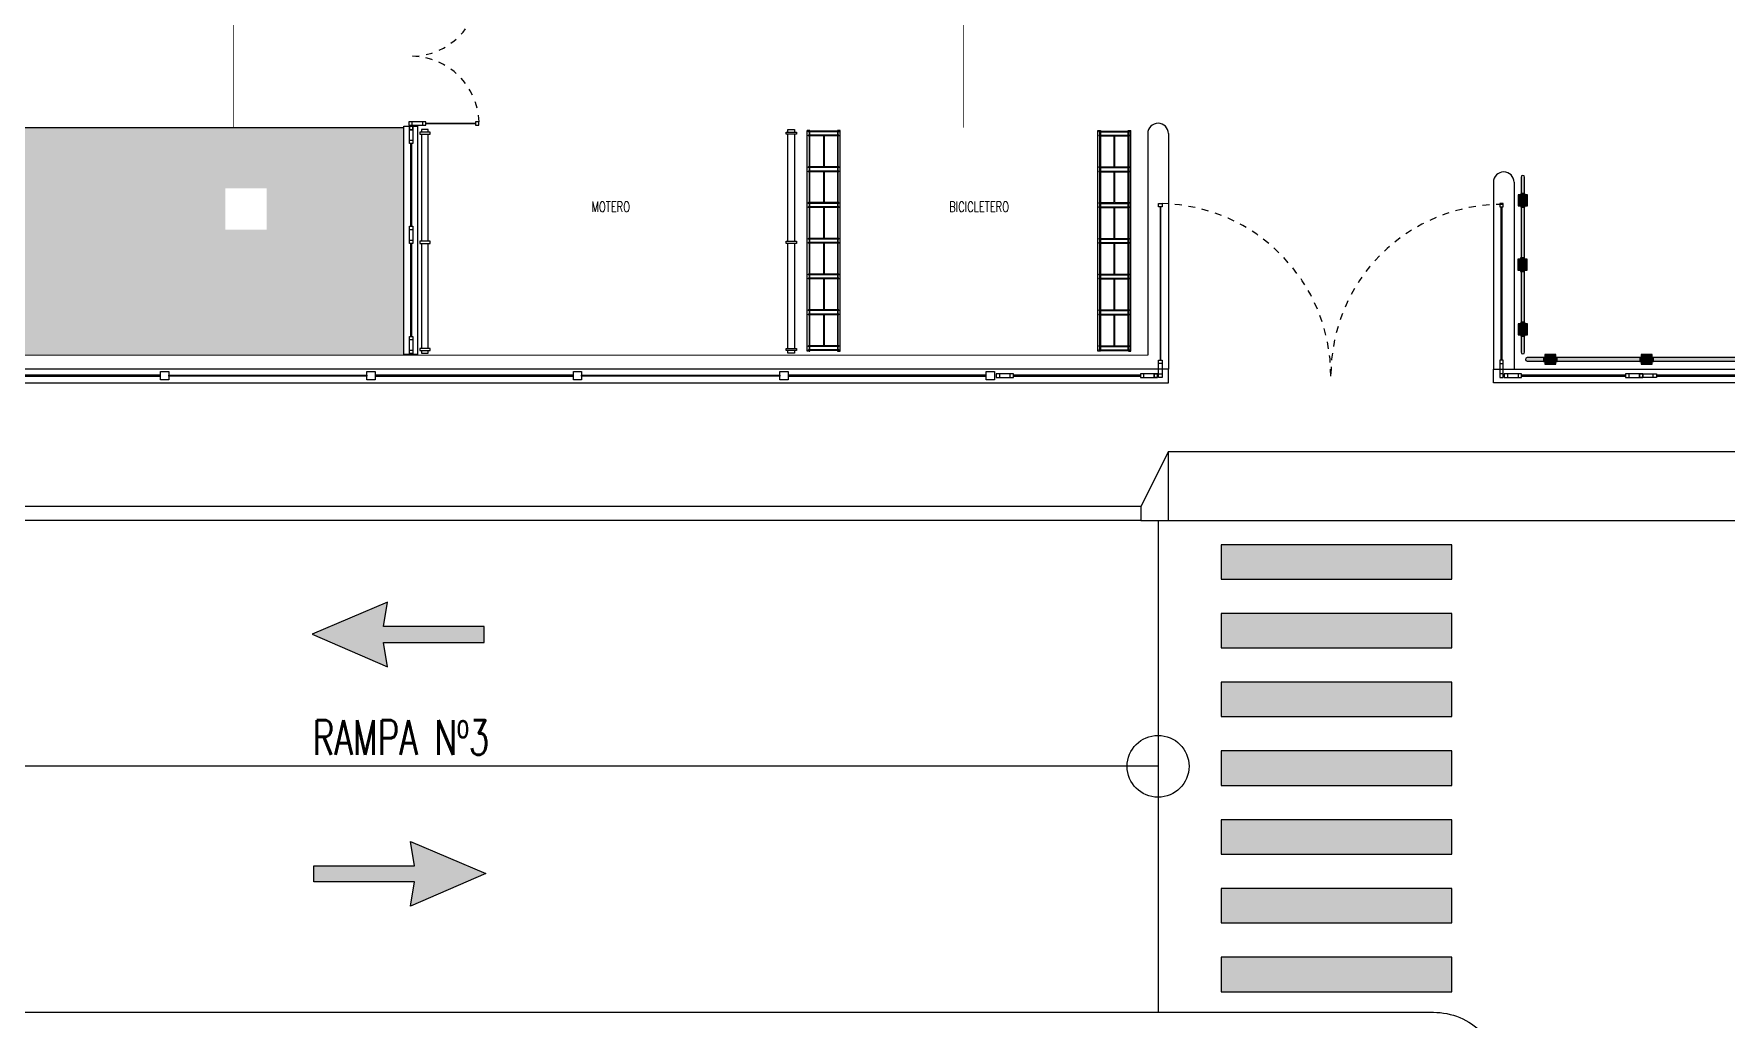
# Model space of a CAD drawing. Header units: millimetres. Extents: x -579 to 213, y -67 to 509.
# Drawn here: x -45.33 to -20.74, y -15.5 to -1.17 of the extents above; entities that cross this region are included whole.
import ezdxf
from ezdxf.enums import TextEntityAlignment as Align
from ezdxf.xclip import XClip

# ---------------------------------------------------------------- set-up
doc = ezdxf.new("R2010")
doc.units = ezdxf.units.MM
doc.header["$LTSCALE"] = 0.1
doc.linetypes.add('X REF - ANELO INST bind$0$X REF - ANELO EXT$0$DASHED2', pattern=[0.375, 0.25, -0.125])
for name, color, linetype in [('00 - EJE-DIST -Y- MUROS', 10, 'Continuous'), ('X REF - ANELO INST bind$0$X REF - ANELO EXT$0$A-CORDONES', 8, 'Continuous'), ('X REF - ANELO INST bind$0$X REF - ANELO EXT$0$A-GRANZA', 8, 'Continuous'), ('X REF - ANELO INST bind$0$X REF - ANELO EXT$0$A-MURO BLOCK', 7, 'Continuous'), ('X REF - ANELO INST bind$0$X REF - ANELO EXT$0$A-VISTAS', 8, 'Continuous'), ('X REF - ANELO INST bind$0$X REF - ANELO EXT$0$C-METALICA', 8, 'Continuous'), ('X REF - ANELO INST bind$0$X REF - ANELO EXT$0$D-BICI', 8, 'Continuous'), ('X REF - ANELO INST bind$0$X REF - ANELO EXT$0$D-MOT', 8, 'Continuous'), ('X REF - ANELO INST bind$0$X REF - ANELO EXT$0$D-PARACHOQUE', 8, 'Continuous'), ('X REF - ANELO INST bind$0$X REF - ANELO EXT$0$E-TXT CALLES', 7, 'Continuous'), ('X REF - ANELO INST bind$0$X REF - ANELO EXT$0$P-PINT VIAL BLANCA', 9, 'Continuous'), ('X REF - ANELO INST bind$0$X REF - ANELO EXT$0$P-PINT VIAL BLANCA FLECHAS', 9, 'Continuous'), ('X REF - ANELO INST bind$0$X REF - ANELO EXT$0$R-NOMBRE LOCAL', 7, 'Continuous'), ('X REF - ANELO INST bind$0$X REF - ANELO EXT$0$RLV-AUXILIARES', 252, 'Continuous'), ('X REF - ANELO INST bind$0$X REF - ANELO EXT$0$RLV-CORDONES', 8, 'Continuous')]:
    doc.layers.add(name, color=color, linetype=linetype)
doc.styles.add('X REF - ANELO INST bind$0$X REF - ANELO EXT$0$ROMAND', font='romand.shx', dxfattribs={"width": 0.8})
doc.styles.add('X REF - ANELO INST bind$0$X REF - ANELO EXT$0$VAUX', font='romans.shx', dxfattribs={"width": 0.85})

# ---------------------------------------------------------------- blocks, each defined once
blk = doc.blocks.new('X REF - ANELO INST bind$0$X REF - ANELO EXT$0$Bicicletero chico')
at = {"layer": 'X REF - ANELO INST bind$0$X REF - ANELO EXT$0$D-BICI'}
for p, q in [((-0.241, -0.01), (-0.241, 3.2)), ((-0.241, 3.2), (-0.201, 3.2)), ((0.199, 3.2), (0.239, 3.2)), ((0.239, -0.01), (0.239, 3.2)), ((-0.219, 3.19), (0.083, 3.19)), ((-0.219, 3.18), (0.219, 3.18)), ((-0.219, 3.13), (0.219, 3.13)), ((-0.219, 3.12), (-0.006, 3.12)), ((-0.219, 3.12), (-0.006, 3.12)), ((-0.006, 3.12), (-0.006, 2.67)), ((-0.006, 3.12), (-0.006, 2.67)), ((0.004, 3.19), (0.219, 3.19)), ((0.004, 3.12), (0.004, 2.67)), ((0.004, 3.12), (0.219, 3.12)), ((0.004, 3.12), (0.004, 2.67)), ((0.004, 3.12), (0.219, 3.12)), ((-0.219, 2.67), (-0.006, 2.67)), ((-0.219, 2.66), (0.219, 2.66)), ((-0.219, 2.61), (0.219, 2.61)), ((-0.219, 2.6), (-0.006, 2.6)), ((-0.219, 2.6), (-0.006, 2.6)), ((-0.006, 2.6), (-0.006, 2.15)), ((0.004, 2.67), (0.219, 2.67)), ((0.004, 2.6), (0.219, 2.6)), ((0.004, 2.6), (0.004, 2.15)), ((0.004, 2.6), (0.219, 2.6)), ((-0.219, 2.15), (-0.006, 2.15)), ((-0.219, 2.14), (0.219, 2.14)), ((-0.219, 2.09), (0.219, 2.09)), ((-0.219, 2.08), (-0.006, 2.08)), ((-0.219, 2.08), (-0.006, 2.08)), ((-0.006, 2.08), (-0.006, 1.63)), ((0.004, 2.15), (0.219, 2.15)), ((0.004, 2.08), (0.219, 2.08)), ((0.004, 2.08), (0.004, 1.63)), ((0.004, 2.08), (0.219, 2.08)), ((-0.219, 1.63), (-0.006, 1.63)), ((-0.219, 1.62), (0.219, 1.62)), ((-0.219, 1.57), (0.219, 1.57)), ((-0.219, 1.56), (-0.006, 1.56)), ((-0.219, 1.56), (-0.006, 1.56)), ((-0.006, 1.56), (-0.006, 1.11)), ((0.004, 1.63), (0.219, 1.63)), ((0.004, 1.56), (0.219, 1.56)), ((0.004, 1.56), (0.004, 1.11)), ((0.004, 1.56), (0.219, 1.56)), ((-0.219, 1.11), (-0.006, 1.11)), ((-0.219, 1.1), (0.219, 1.1)), ((-0.219, 1.05), (0.219, 1.05)), ((-0.219, 1.04), (-0.006, 1.04)), ((-0.219, 1.04), (-0.006, 1.04)), ((-0.006, 1.04), (-0.006, 0.59)), ((0.004, 1.11), (0.219, 1.11)), ((0.004, 1.04), (0.219, 1.04)), ((0.004, 1.04), (0.004, 0.59)), ((0.004, 1.04), (0.219, 1.04)), ((-0.219, 0.59), (-0.006, 0.59)), ((-0.219, 0.58), (0.219, 0.58)), ((-0.219, 0.53), (0.219, 0.53)), ((-0.219, 0.52), (-0.006, 0.52)), ((-0.219, 0.52), (-0.006, 0.52)), ((-0.006, 0.52), (-0.006, 0.07)), ((0.004, 0.59), (0.219, 0.59)), ((0.004, 0.52), (0.219, 0.52)), ((0.004, 0.52), (0.004, 0.07)), ((0.004, 0.52), (0.219, 0.52)), ((-0.219, 0.07), (-0.006, 0.07)), ((-0.219, 0.06), (0.219, 0.06)), ((-0.219, 0.01), (0.219, 0.01)), ((-0.219, 0), (0.219, 0)), ((0.004, 0.07), (0.219, 0.07)), ((-0.211, -0.01), (-0.241, -0.01)), ((0.209, -0.01), (0.239, -0.01))]:
    blk.add_line(p, q, dxfattribs=at)
for points in [[(-0.201, 3.2), (-0.201, 3.19), (-0.211, 3.19), (-0.211, 3.2)], [(0.209, 3.2), (0.209, 3.19), (0.199, 3.19), (0.199, 3.2)], [(-0.211, 3.13), (-0.211, 3.18)], [(-0.211, 2.67), (-0.211, 3.12)], [(-0.211, 2.67), (-0.211, 3.12)], [(-0.201, 3.18), (-0.201, 3.13)], [(-0.201, 3.18), (-0.201, 3.13)], [(-0.201, 3.12), (-0.201, 2.67)], [(-0.201, 3.12), (-0.201, 2.67)], [(-0.201, 3.12), (-0.201, 2.67)], [(-0.201, 3.12), (-0.201, 2.67)], [(0.199, 3.13), (0.199, 3.18)], [(0.199, 3.13), (0.199, 3.18)], [(0.199, 2.67), (0.199, 3.12)], [(0.199, 2.67), (0.199, 3.12)], [(0.199, 2.67), (0.199, 3.12)], [(0.199, 2.67), (0.199, 3.12)], [(0.209, 3.18), (0.209, 3.13)], [(0.209, 3.12), (0.209, 2.67)], [(0.209, 3.12), (0.209, 2.67)], [(-0.211, 2.61), (-0.211, 2.66)], [(-0.211, 2.15), (-0.211, 2.6)], [(-0.201, 2.66), (-0.201, 2.61)], [(-0.201, 2.66), (-0.201, 2.61)], [(-0.201, 2.6), (-0.201, 2.15)], [(-0.201, 2.6), (-0.201, 2.15)], [(0.199, 2.61), (0.199, 2.66)], [(0.199, 2.61), (0.199, 2.66)], [(0.199, 2.15), (0.199, 2.6)], [(0.199, 2.15), (0.199, 2.6)], [(0.209, 2.66), (0.209, 2.61)], [(0.209, 2.6), (0.209, 2.15)], [(-0.211, 2.09), (-0.211, 2.14)], [(-0.211, 1.63), (-0.211, 2.08)], [(-0.201, 2.14), (-0.201, 2.09)], [(-0.201, 2.14), (-0.201, 2.09)], [(-0.201, 2.08), (-0.201, 1.63)], [(-0.201, 2.08), (-0.201, 1.63)], [(0.199, 2.09), (0.199, 2.14)], [(0.199, 2.09), (0.199, 2.14)], [(0.199, 1.63), (0.199, 2.08)], [(0.199, 1.63), (0.199, 2.08)], [(0.209, 2.14), (0.209, 2.09)], [(0.209, 2.08), (0.209, 1.63)], [(-0.211, 1.57), (-0.211, 1.62)], [(-0.211, 1.11), (-0.211, 1.56)], [(-0.201, 1.62), (-0.201, 1.57)], [(-0.201, 1.62), (-0.201, 1.57)], [(-0.201, 1.56), (-0.201, 1.11)], [(-0.201, 1.56), (-0.201, 1.11)], [(0.199, 1.57), (0.199, 1.62)], [(0.199, 1.57), (0.199, 1.62)], [(0.199, 1.11), (0.199, 1.56)], [(0.199, 1.11), (0.199, 1.56)], [(0.209, 1.62), (0.209, 1.57)], [(0.209, 1.56), (0.209, 1.11)], [(-0.211, 1.05), (-0.211, 1.1)], [(-0.211, 0.59), (-0.211, 1.04)], [(-0.201, 1.1), (-0.201, 1.05)], [(-0.201, 1.1), (-0.201, 1.05)], [(-0.201, 1.04), (-0.201, 0.59)], [(-0.201, 1.04), (-0.201, 0.59)], [(0.199, 1.05), (0.199, 1.1)], [(0.199, 1.05), (0.199, 1.1)], [(0.199, 0.59), (0.199, 1.04)], [(0.199, 0.59), (0.199, 1.04)], [(0.209, 1.1), (0.209, 1.05)], [(0.209, 1.04), (0.209, 0.59)], [(-0.211, 0.53), (-0.211, 0.58)], [(-0.211, 0.07), (-0.211, 0.52)], [(-0.201, 0.58), (-0.201, 0.53)], [(-0.201, 0.58), (-0.201, 0.53)], [(-0.201, 0.52), (-0.201, 0.07)], [(-0.201, 0.52), (-0.201, 0.07)], [(0.199, 0.53), (0.199, 0.58)], [(0.199, 0.53), (0.199, 0.58)], [(0.199, 0.07), (0.199, 0.52)], [(0.199, 0.07), (0.199, 0.52)], [(0.209, 0.58), (0.209, 0.53)], [(0.209, 0.52), (0.209, 0.07)], [(-0.211, 0.01), (-0.211, 0.06)], [(-0.201, 0), (-0.201, -0.01), (-0.211, -0.01), (-0.211, 0)], [(-0.201, 0.06), (-0.201, 0.01)], [(-0.201, 0.06), (-0.201, 0.01)], [(0.199, 0.01), (0.199, 0.06)], [(0.199, 0.01), (0.199, 0.06)], [(0.209, 0), (0.209, -0.01), (0.199, -0.01), (0.199, 0)], [(0.209, 0.06), (0.209, 0.01)]]:
    blk.add_lwpolyline(points, dxfattribs=at)
for centre, start, end in [((-0.219, 3.185), 90, 270), ((-0.219, 3.125), 90, 270), ((0.219, 3.185), 270, 90), ((0.219, 3.125), 270, 90), ((-0.219, 2.665), 90, 270), ((-0.219, 2.605), 90, 270), ((0.219, 2.665), 270, 90), ((0.219, 2.605), 270, 90), ((-0.219, 2.145), 90, 270), ((-0.219, 2.085), 90, 270), ((0.219, 2.145), 270, 90), ((0.219, 2.085), 270, 90), ((-0.219, 1.625), 90, 270), ((-0.219, 1.565), 90, 270), ((0.219, 1.625), 270, 90), ((0.219, 1.565), 270, 90), ((-0.219, 1.105), 90, 270), ((-0.219, 1.045), 90, 270), ((0.219, 1.105), 270, 90), ((0.219, 1.045), 270, 90), ((-0.219, 0.585), 90, 270), ((-0.219, 0.525), 90, 270), ((0.219, 0.585), 270, 90), ((0.219, 0.525), 270, 90), ((-0.219, 0.065), 90, 270), ((-0.219, 0.005), 90, 270), ((0.219, 0.065), 270, 90), ((0.219, 0.005), 270, 90)]:
    blk.add_arc(centre, 0.005, start, end, dxfattribs=at)
blk = doc.blocks.new('X REF - ANELO INST bind$0$X REF - ANELO EXT$0$N Local')
at = {"layer": 'X REF - ANELO INST bind$0$X REF - ANELO EXT$0$R-NOMBRE LOCAL', "lineweight": 0, "style": 'X REF - ANELO INST bind$0$X REF - ANELO EXT$0$VAUX', "width": 0.85}
for p in [(6337.572, -934.455), (6337.572, -934.715)]:
    blk.add_attdef('NOMBRE', text='', height=0.182, dxfattribs=at).set_placement(p, align=Align.CENTER)
blk = doc.blocks.new('X REF - ANELO INST bind$0$X REF - ANELO EXT$0$PLT - Parachoque pie')
at = {"layer": 'X REF - ANELO INST bind$0$X REF - ANELO EXT$0$D-PARACHOQUE'}
blk.add_hatch(color=254, dxfattribs=at).paths.add_polyline_path([(0, 0.16), (0.14, 0.16), (0.14, 0), (0, 0)])
h = blk.add_hatch(color=253, dxfattribs=at)
h.paths.add_polyline_path([(0.041, 0.18), (0.099, 0.18), (0.099, 0.12), (0.041, 0.12)])
h.paths.add_polyline_path([(0.04, 0.12), (0.1, 0.12), (0.1, 0.04), (0.04, 0.04)])
h.paths.add_polyline_path([(0.041, 0.04), (0.099, 0.04), (0.099, -0.02), (0.041, -0.02)])
for points in [[(0, 0.16), (0.14, 0.16), (0.14, 0), (0, 0)], [(0.04, 0.12), (0.1, 0.12), (0.1, 0.04), (0.04, 0.04)], [(0.041, 0.18), (0.099, 0.18), (0.099, 0.12), (0.041, 0.12)], [(0.041, 0.04), (0.099, 0.04), (0.099, -0.02), (0.041, -0.02)]]:
    blk.add_lwpolyline(points, close=True, dxfattribs=at)
for centre in [(0.018, 0.14, -0.012), (0.018, 0.02, -0.012), (0.122, 0.14, -0.012), (0.122, 0.02, -0.012)]:
    blk.add_circle(centre, 0.00498, dxfattribs=at)
blk = doc.blocks.new('X REF - ANELO INST bind$0$X REF - ANELO EXT')
at = {"layer": 'X REF - ANELO INST bind$0$X REF - ANELO EXT$0$A-GRANZA'}
h = blk.add_hatch(dxfattribs=at)
h.set_pattern_fill('AR-CONC', color=256, scale=0.005)
h.paths.add_polyline_path([(-41.949, -3.417), (-41.949, -4.017), (-42.549, -4.017), (-42.549, -3.417)])
h.paths.add_polyline_path([(-56.044, -4.017), (-56.644, -4.017), (-56.644, -3.417), (-56.044, -3.417)])
h.paths.add_polyline_path([(-53.328, 35.86), (-53.328, 32.371), (-57.099, 32.371), (-57.099, 17.382), (-55.528, 17.382), (-55.528, -2.535), (-39.963, -2.535), (-39.962, -5.846), (-58.132, -5.846), (-58.132, 35.86)])
h.paths.add_polyline_path([(-56.044, 15.481), (-56.644, 15.481), (-56.644, 16.081), (-56.044, 16.081)])
at = {"layer": 'X REF - ANELO INST bind$0$X REF - ANELO EXT$0$D-PARACHOQUE'}
h = blk.add_hatch(color=253, dxfattribs=at)
edge = h.paths.add_edge_path()
edge.add_line((-23.672, -5.801), (-23.672, -3.256))
edge.add_arc((-23.697, -3.256), 0.025, 0, 180)
edge.add_line((-23.722, -3.256), (-23.722, -5.801))
edge.add_arc((-23.697, -5.801), 0.025, 180, 360)
h = blk.add_hatch(color=253, dxfattribs=at)
edge = h.paths.add_edge_path()
edge.add_line((-23.634, -5.93), (-20.164, -5.93))
edge.add_arc((-20.164, -5.905), 0.025, 270, 450)
edge.add_line((-20.164, -5.88), (-23.634, -5.88))
edge.add_arc((-23.634, -5.905), 0.025, 90, 270)
at = {"layer": 'X REF - ANELO INST bind$0$X REF - ANELO EXT$0$P-PINT VIAL BLANCA'}
for points in [[(-28.081, -8.6), (-28.081, -9.1), (-24.73, -9.1), (-24.73, -8.6)], [(-28.081, -9.6), (-28.081, -10.1), (-24.73, -10.1), (-24.73, -9.6)], [(-28.081, -10.6), (-28.081, -11.1), (-24.73, -11.1), (-24.73, -10.6)], [(-28.081, -11.6), (-28.081, -12.1), (-24.73, -12.1), (-24.73, -11.6)], [(-28.081, -12.6), (-28.081, -13.1), (-24.73, -13.1), (-24.73, -12.6)], [(-28.081, -13.6), (-28.081, -14.1), (-24.73, -14.1), (-24.73, -13.6)], [(-28.081, -14.6), (-28.081, -15.1), (-24.73, -15.1), (-24.73, -14.6)]]:
    blk.add_hatch(color=9, dxfattribs=at).paths.add_polyline_path(points)
at = {"layer": 'X REF - ANELO INST bind$0$X REF - ANELO EXT$0$P-PINT VIAL BLANCA FLECHAS', "ltscale": 0.1, "extrusion": (-3.6253e-19, 4.59844e-06, 1)}
blk.add_hatch(color=9, dxfattribs=at).paths.add_polyline_path([(-40.196, -10.374), (-40.25, -10.023), (-38.79, -10.023), (-38.79, -9.789), (-40.25, -9.789), (-40.196, -9.437), (-41.29, -9.9)])
at = {"layer": 'X REF - ANELO INST bind$0$X REF - ANELO EXT$0$P-PINT VIAL BLANCA FLECHAS', "ltscale": 0.1, "extrusion": (-3.391e-19, 4.59844e-06, 1)}
blk.add_hatch(color=9, dxfattribs=at).paths.add_polyline_path([(-39.858, -13.855), (-39.804, -13.503), (-41.264, -13.503), (-41.264, -13.269), (-39.804, -13.269), (-39.858, -12.917), (-38.764, -13.38)])
at = {"layer": 'X REF - ANELO INST bind$0$X REF - ANELO EXT$0$A-CORDONES'}
for p, q in [((-29.147, -2.622), (-29.147, -5.846)), ((-28.847, -2.622), (-28.847, -6.047)), ((-24.125, -3.329), (-24.125, -6.047)), ((-23.825, -3.329), (-23.825, -6.047))]:
    blk.add_line(p, q, dxfattribs=at)
for points in [[(-29.147, -5.846), (-58.132, -5.847), (-58.132, 35.922)], [(-55.528, 17.382), (-55.528, -2.535), (-39.963, -2.535)]]:
    blk.add_lwpolyline(points, dxfattribs=at)
for centre in [(-28.997, -2.622), (-23.975, -3.329)]:
    blk.add_arc(centre, 0.15, 0, 180, dxfattribs=at)
at = {"layer": 'X REF - ANELO INST bind$0$X REF - ANELO EXT$0$A-MURO BLOCK', "linetype": 'Continuous', "ltscale": 0.1}
for points in [[(-43.493, -6.082), (-43.373, -6.082), (-43.373, -6.202), (-43.493, -6.202)], [(-40.493, -6.082), (-40.373, -6.082), (-40.373, -6.202), (-40.493, -6.202)], [(-37.493, -6.082), (-37.373, -6.082), (-37.373, -6.202), (-37.493, -6.202)], [(-34.493, -6.082), (-34.373, -6.082), (-34.373, -6.202), (-34.493, -6.202)], [(-31.493, -6.082), (-31.373, -6.082), (-31.373, -6.202), (-31.493, -6.202)]]:
    blk.add_lwpolyline(points, close=True, dxfattribs=at)
at = {"layer": 'X REF - ANELO INST bind$0$X REF - ANELO EXT$0$A-VISTAS'}
blk.add_lwpolyline([(-28.847, -6.247), (-28.847, -6.047), (-58.332, -6.047), (-58.332, 35.922), (-58.332, 35.922), (-58.332, 35.922), (-58.532, 35.922), (-58.532, 35.922), (-58.532, 35.922), (-58.532, -6.247), (-28.847, -6.247)], dxfattribs=at)
for points in [[(-39.756, -2.516), (-39.756, -5.835), (-39.956, -5.835), (-39.956, -2.516)], [(-24.125, -6.047), (-19.997, -6.047), (-19.997, -6.247), (-24.125, -6.247)]]:
    blk.add_lwpolyline(points, close=True, dxfattribs=at)
at = {"layer": 'X REF - ANELO INST bind$0$X REF - ANELO EXT$0$C-METALICA'}
for p, q in [((-39.685, -2.451), (-39.835, -2.451)), ((-39.875, -2.716), (-39.875, -2.566)), ((-39.835, -2.501), (-39.685, -2.501)), ((-39.825, -2.566), (-39.825, -2.716)), ((-39.875, -4.17), (-39.875, -4.02)), ((-39.825, -4.02), (-39.825, -4.17)), ((-39.875, -5.771), (-39.875, -5.621)), ((-39.825, -5.621), (-39.825, -5.771)), ((-31.149, -6.117), (-31.299, -6.117)), ((-29.055, -6.117), (-29.205, -6.117)), ((-28.989, -6.117), (-28.989, -5.967)), ((-28.939, -5.967), (-28.939, -6.117)), ((-24.033, -5.967), (-24.033, -6.117)), ((-23.983, -6.117), (-23.983, -5.967)), ((-23.766, -6.117), (-23.916, -6.117)), ((-22.004, -6.117), (-22.154, -6.117)), ((-21.954, -6.117), (-21.804, -6.117)), ((-31.299, -6.167), (-31.149, -6.167)), ((-29.205, -6.167), (-29.055, -6.167)), ((-23.916, -6.167), (-23.766, -6.167)), ((-22.154, -6.167), (-22.004, -6.167)), ((-21.804, -6.167), (-21.954, -6.167))]:
    blk.add_line(p, q, dxfattribs=at)
for points in [[(-39.835, -2.451), (-39.885, -2.451), (-39.885, -2.501), (-39.835, -2.501)], [(-39.685, -2.501), (-39.635, -2.501), (-39.635, -2.451), (-39.685, -2.451)], [(-38.915, -2.501), (-38.865, -2.501), (-38.865, -2.451), (-38.915, -2.451)], [(-39.875, -2.566), (-39.875, -2.516), (-39.825, -2.516), (-39.825, -2.566)], [(-39.875, -2.516), (-39.875, -2.566), (-39.825, -2.566), (-39.825, -2.516)], [(-39.854, -2.501), (-39.854, -2.516), (-39.866, -2.516), (-39.866, -2.501)], [(-38.915, -2.481), (-39.635, -2.481), (-39.635, -2.471), (-38.915, -2.471)], [(-39.875, -2.766), (-39.875, -2.716), (-39.825, -2.716), (-39.825, -2.766)], [(-28.989, -3.689), (-28.989, -3.639), (-28.939, -3.639), (-28.939, -3.689)], [(-23.983, -3.689), (-23.983, -3.639), (-24.033, -3.639), (-24.033, -3.689)], [(-28.969, -3.689), (-28.969, -5.917), (-28.959, -5.917), (-28.959, -3.689)], [(-24.003, -3.689), (-24.003, -5.917), (-24.013, -5.917), (-24.013, -3.689)], [(-39.875, -4.02), (-39.875, -3.97), (-39.825, -3.97), (-39.825, -4.02)], [(-39.875, -4.22), (-39.875, -4.17), (-39.825, -4.17), (-39.825, -4.22)], [(-39.875, -5.621), (-39.875, -5.571), (-39.825, -5.571), (-39.825, -5.621)], [(-39.875, -5.821), (-39.875, -5.771), (-39.825, -5.771), (-39.825, -5.821)], [(-43.493, -6.137), (-46.373, -6.137), (-46.373, -6.147), (-43.493, -6.147)], [(-43.373, -6.137), (-40.493, -6.137), (-40.493, -6.147), (-43.373, -6.147)], [(-37.493, -6.137), (-40.373, -6.137), (-40.373, -6.147), (-37.493, -6.147)], [(-37.373, -6.137), (-34.493, -6.137), (-34.493, -6.147), (-37.373, -6.147)], [(-31.493, -6.137), (-34.373, -6.137), (-34.373, -6.147), (-31.493, -6.147)], [(-31.349, -6.167), (-31.299, -6.167), (-31.299, -6.117), (-31.349, -6.117)], [(-31.149, -6.167), (-31.099, -6.167), (-31.099, -6.117), (-31.149, -6.117)], [(-29.255, -6.137), (-31.099, -6.137), (-31.099, -6.147), (-29.255, -6.147)], [(-29.255, -6.167), (-29.205, -6.167), (-29.205, -6.117), (-29.255, -6.117)], [(-29.005, -6.117), (-29.005, -6.167), (-29.055, -6.167), (-29.055, -6.117)], [(-29.055, -6.167), (-29.005, -6.167), (-29.005, -6.117), (-29.055, -6.117)], [(-29.005, -6.167), (-29.055, -6.167), (-29.055, -6.117), (-29.005, -6.117)], [(-28.989, -6.136), (-29.005, -6.136), (-29.005, -6.147), (-28.989, -6.147)], [(-28.989, -5.967), (-28.989, -5.917), (-28.939, -5.917), (-28.939, -5.967)], [(-28.939, -6.117), (-28.939, -6.167), (-28.989, -6.167), (-28.989, -6.117)], [(-23.983, -5.967), (-23.983, -5.917), (-24.033, -5.917), (-24.033, -5.967)], [(-24.033, -6.117), (-24.033, -6.167), (-23.983, -6.167), (-23.983, -6.117)], [(-23.983, -6.136), (-23.966, -6.136), (-23.966, -6.147), (-23.983, -6.147)], [(-23.966, -6.167), (-23.916, -6.167), (-23.916, -6.117), (-23.966, -6.117)], [(-23.766, -6.167), (-23.716, -6.167), (-23.716, -6.117), (-23.766, -6.117)], [(-22.204, -6.137), (-23.716, -6.137), (-23.716, -6.147), (-22.204, -6.147)], [(-22.204, -6.167), (-22.154, -6.167), (-22.154, -6.117), (-22.204, -6.117)], [(-22.004, -6.167), (-21.954, -6.167), (-21.954, -6.117), (-22.004, -6.117)], [(-21.954, -6.167), (-22.004, -6.167), (-22.004, -6.117), (-21.954, -6.117)], [(-21.754, -6.167), (-21.804, -6.167), (-21.804, -6.117), (-21.754, -6.117)], [(-20.255, -6.137), (-21.754, -6.137), (-21.754, -6.147), (-20.255, -6.147)]]:
    blk.add_lwpolyline(points, close=True, dxfattribs=at)
for points in [[(-39.855, -3.97), (-39.855, -2.766), (-39.845, -2.766), (-39.845, -3.97)], [(-39.845, -4.22), (-39.845, -5.571), (-39.855, -5.571), (-39.855, -4.22)]]:
    blk.add_lwpolyline(points, dxfattribs=at)
at = {"layer": 'X REF - ANELO INST bind$0$X REF - ANELO EXT$0$C-METALICA', "color": 8, "linetype": 'X REF - ANELO INST bind$0$X REF - ANELO EXT$0$DASHED2'}
for centre, radius, start, end in [((-39.853, -0.509), 0.989, 271.1746, 357.9184), ((-39.853, -2.487), 0.989, 2.0737, 88.8334), ((-28.99, -6.143), 2.504, 359.8858, 88.8249), ((-24.006, -6.133), 2.48, 89.4757, 180.3439)]:
    blk.add_arc(centre, radius, start, end, dxfattribs=at)
at = {"layer": 'X REF - ANELO INST bind$0$X REF - ANELO EXT$0$D-MOT'}
for points in [[(-39.726, -2.599), (-39.726, -2.629), (-39.576, -2.629), (-39.576, -2.599)], [(-34.253, -2.599), (-34.253, -2.629), (-34.403, -2.629), (-34.403, -2.599)], [(-39.726, -4.188), (-39.726, -4.218), (-39.576, -4.218), (-39.576, -4.188)], [(-34.253, -4.188), (-34.253, -4.218), (-34.403, -4.218), (-34.403, -4.188)], [(-39.726, -5.748), (-39.726, -5.778), (-39.576, -5.778), (-39.576, -5.748)], [(-34.253, -5.748), (-34.253, -5.778), (-34.403, -5.778), (-34.403, -5.748)]]:
    blk.add_lwpolyline(points, close=True, dxfattribs=at)
for points in [[(-39.601, -2.599), (-39.601, -2.564), (-39.701, -2.564), (-39.701, -2.599)], [(-39.701, -2.629), (-39.701, -4.188)], [(-39.601, -4.188), (-39.601, -2.629)], [(-34.378, -2.599), (-34.378, -2.564), (-34.278, -2.564), (-34.278, -2.599)], [(-34.378, -4.188), (-34.378, -2.629)], [(-34.278, -2.629), (-34.278, -4.188)], [(-39.701, -4.218), (-39.701, -5.748)], [(-39.701, -4.218), (-39.701, -5.748)], [(-39.601, -5.748), (-39.601, -4.218)], [(-39.601, -5.748), (-39.601, -4.218)], [(-34.378, -5.748), (-34.378, -4.218)], [(-34.378, -5.748), (-34.378, -4.218)], [(-34.278, -4.218), (-34.278, -5.748)], [(-34.278, -4.218), (-34.278, -5.748)], [(-39.701, -5.778), (-39.701, -5.813), (-39.601, -5.813), (-39.601, -5.778)], [(-34.278, -5.778), (-34.278, -5.813), (-34.378, -5.813), (-34.378, -5.778)]]:
    blk.add_lwpolyline(points, dxfattribs=at)
at = {"layer": 'X REF - ANELO INST bind$0$X REF - ANELO EXT$0$D-PARACHOQUE'}
for points in [[(-23.672, -5.801), (-23.672, -3.256, 1), (-23.722, -3.256), (-23.722, -5.801, 1), (-23.672, -5.801), (-23.672, -5.801)], [(-23.634, -5.93), (-20.164, -5.93, 1), (-20.164, -5.88), (-23.634, -5.88, 1), (-23.634, -5.93), (-23.634, -5.93)]]:
    blk.add_lwpolyline(points, format="xyb", dxfattribs=at)
at = {"layer": 'X REF - ANELO INST bind$0$X REF - ANELO EXT$0$P-PINT VIAL BLANCA', "color": 9}
for points in [[(-28.081, -8.6), (-28.081, -9.1), (-24.73, -9.1), (-24.73, -8.6)], [(-28.081, -9.6), (-28.081, -10.1), (-24.73, -10.1), (-24.73, -9.6)], [(-28.081, -10.6), (-28.081, -11.1), (-24.73, -11.1), (-24.73, -10.6)], [(-28.081, -11.6), (-28.081, -12.1), (-24.73, -12.1), (-24.73, -11.6)], [(-28.081, -12.6), (-28.081, -13.1), (-24.73, -13.1), (-24.73, -12.6)], [(-28.081, -13.6), (-28.081, -14.1), (-24.73, -14.1), (-24.73, -13.6)], [(-28.081, -14.6), (-28.081, -15.1), (-24.73, -15.1), (-24.73, -14.6)]]:
    blk.add_lwpolyline(points, close=True, dxfattribs=at)
at = {"layer": 'X REF - ANELO INST bind$0$X REF - ANELO EXT$0$P-PINT VIAL BLANCA FLECHAS', "color": 9, "linetype": 'Continuous', "extrusion": (-3.6253e-19, 4.59844e-06, 1), "elevation": -0.001}
blk.add_lwpolyline([(-38.79, -9.789), (-40.25, -9.789), (-40.196, -9.437), (-41.29, -9.9), (-40.196, -10.374), (-40.25, -10.023), (-38.79, -10.023)], close=True, dxfattribs=at)
at = {"layer": 'X REF - ANELO INST bind$0$X REF - ANELO EXT$0$P-PINT VIAL BLANCA FLECHAS', "color": 9, "linetype": 'Continuous', "extrusion": (-3.3966e-19, 4.59844e-06, 1), "elevation": 0}
blk.add_lwpolyline([(-41.264, -13.269), (-39.804, -13.269), (-39.858, -12.917), (-38.764, -13.38), (-39.858, -13.855), (-39.804, -13.503), (-41.264, -13.503)], close=True, dxfattribs=at)
at = {"layer": 'X REF - ANELO INST bind$0$X REF - ANELO EXT$0$RLV-AUXILIARES'}
for p, q in [((-28.997, -8.247), (-28.997, -15.4)), ((-28.997, -11.823), (-51.942, -11.823))]:
    blk.add_line(p, q, dxfattribs=at)
blk.add_circle((-28.997, -11.823), 0.45, dxfattribs=at)
at = {"layer": 'X REF - ANELO INST bind$0$X REF - ANELO EXT$0$RLV-CORDONES', "color": 253}
for p, q in [((-28.847, -7.247), (-29.249, -8.047)), ((-28.847, -7.247), (-19.797, -7.247)), ((-28.847, -8.247), (-28.847, -7.247)), ((-29.249, -8.047), (-29.249, -8.247)), ((-29.249, -8.247), (-19.396, -8.247))]:
    blk.add_line(p, q, dxfattribs=at)
for points in [[(-29.987, -8.047), (-57.627, -8.047), (-57.913, -8.013), (-58.082, -7.983), (-58.246, -7.947), (-58.439, -7.896), (-58.575, -7.854), (-58.768, -7.785), (-58.925, -7.743), (-59.083, -7.671), (-59.268, -7.576)], [(-29.249, -8.047), (-29.987, -8.047)]]:
    blk.add_lwpolyline(points, dxfattribs=at)
at = {"layer": 'X REF - ANELO INST bind$0$X REF - ANELO EXT$0$RLV-CORDONES'}
blk.add_lwpolyline([(-29.249, -8.247), (-57.566, -8.247)], dxfattribs=at)
blk.add_lwpolyline([(-61.625, -21.926), (-61.625, -19.396, -0.366946), (-57.635, -15.4), (-24.997, -15.4, -0.414214), (-23.997, -16.4), (-23.997, -20.409, -0.428462), (-24.61, -20.993), (-28.997, -20.993)], format="xyb", dxfattribs=at)
ref = blk.add_blockref('X REF - ANELO INST bind$0$X REF - ANELO EXT$0$N Local', (5033.108, 744.011, -0.004), dxfattribs=dict(xscale=-0.7999999999999545, yscale=0.8000000000000114, zscale=0.8))
ref.add_attrib('NOMBRE', 'MOTERO', dxfattribs={"layer": 'X REF - ANELO INST bind$0$X REF - ANELO EXT$0$R-NOMBRE LOCAL', "lineweight": 0, "height": 0.15, "style": 'X REF - ANELO INST bind$0$X REF - ANELO EXT$0$VAUX', "width": 0.7}).set_placement((-36.95, -3.761, -0.004), align=Align.CENTER)
ref = blk.add_blockref('X REF - ANELO INST bind$0$X REF - ANELO EXT$0$N Local', (5038.459, 744.011, -0.004), dxfattribs=dict(xscale=-0.7999999999999545, yscale=0.8000000000000114, zscale=0.8))
ref.add_attrib('NOMBRE', 'BICICLETERO', dxfattribs={"layer": 'X REF - ANELO INST bind$0$X REF - ANELO EXT$0$R-NOMBRE LOCAL', "lineweight": 0, "height": 0.15, "style": 'X REF - ANELO INST bind$0$X REF - ANELO EXT$0$VAUX', "width": 0.7}).set_placement((-31.598, -3.761, -0.004), align=Align.CENTER)
at = {"xscale": -1}
for p in [(-23.627, -3.671), (-23.632, -4.609), (-23.627, -5.546)]:
    blk.add_blockref('X REF - ANELO INST bind$0$X REF - ANELO EXT$0$PLT - Parachoque pie', p, dxfattribs=at)
at = {"xscale": -1, "rotation": 270}
for p in [(-23.379, -5.975), (-21.979, -5.975)]:
    blk.add_blockref('X REF - ANELO INST bind$0$X REF - ANELO EXT$0$PLT - Parachoque pie', p, dxfattribs=at)
at = {"layer": 'X REF - ANELO INST bind$0$X REF - ANELO EXT$0$D-BICI', "xscale": -1}
blk.add_blockref('X REF - ANELO INST bind$0$X REF - ANELO EXT$0$Bicicletero chico', (-33.857, -5.776, -0.002), dxfattribs=at)
at = {"layer": 'X REF - ANELO INST bind$0$X REF - ANELO EXT$0$D-BICI'}
blk.add_blockref('X REF - ANELO INST bind$0$X REF - ANELO EXT$0$Bicicletero chico', (-29.633, -5.776, -0.002), dxfattribs=at)
at = {"layer": 'X REF - ANELO INST bind$0$X REF - ANELO EXT$0$E-TXT CALLES', "insert": (-45.579, -11.154, 0), "char_height": 0.5, "width": 11.44355, "attachment_point": 1, "style": 'X REF - ANELO INST bind$0$X REF - ANELO EXT$0$ROMAND'}
blk.add_mtext('\\pi4.2968;{\\Fromans|c0;\\W0.7;RAMPA Nº3}', dxfattribs=at)
blk = doc.blocks.new('X REF - ANELO INST bind$0$X REF - ANELO')
blk.add_blockref('X REF - ANELO INST bind$0$X REF - ANELO EXT', (0, 0))
blk = doc.blocks.new('X REF - ANELO INST bind')
ref = blk.add_blockref('X REF - ANELO INST bind$0$X REF - ANELO', (0, 0))
XClip(ref).set_block_clipping_path([(-76.9680737415, -24.7711317477), (92.9860355418, 61.1669630168)])

msp = doc.modelspace()

# ---------------------------------------------------------------- linework, layer by layer
at = {"layer": '00 - EJE-DIST -Y- MUROS', "const_width": 0.01, "elevation": -0.001}
for points in [[(-42.435, 44.245), (-42.435, -2.535)], [(-31.826, 44.245), (-31.826, -2.535)]]:
    msp.add_lwpolyline(points, dxfattribs=at)

# ---------------------------------------------------------------- block references
msp.add_blockref('X REF - ANELO INST bind', (0, 0))

doc.saveas('drawing.dxf')
